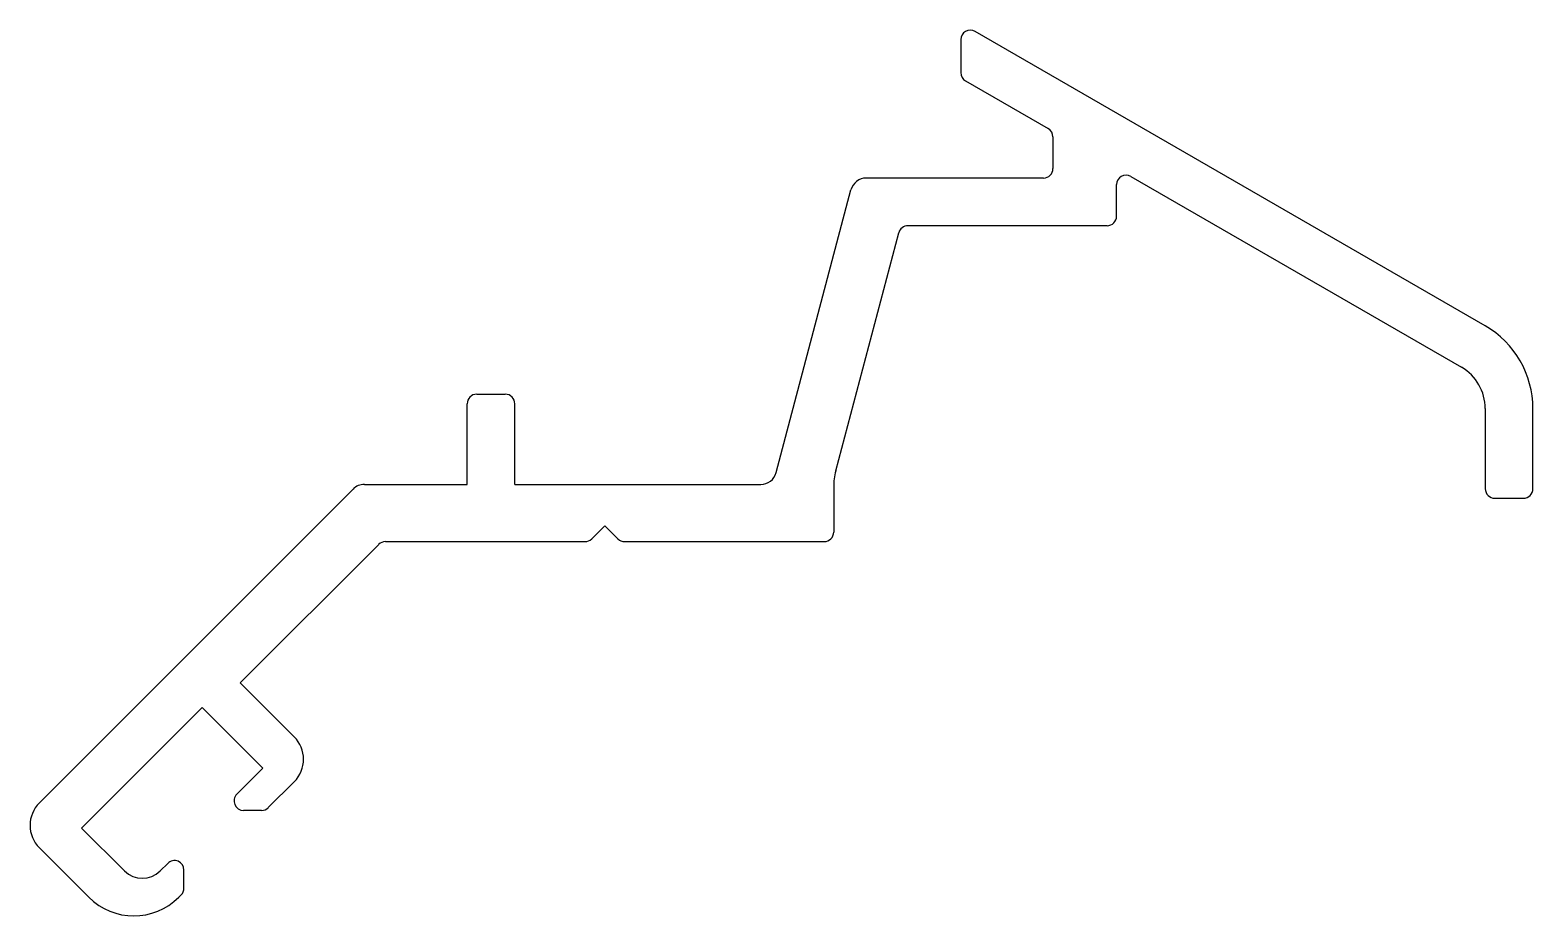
# Model space of a CAD drawing. Extents: x 1064 to 1111.3, y 2117 to 2144.9.
import ezdxf

# ---------------------------------------------------------------- set-up
doc = ezdxf.new("R2010")
doc.units = 0
doc.layers.get('0').update_dxf_attribs({"linetype": 'CONTINUOUS'})

msp = doc.modelspace()

# ---------------------------------------------------------------- linework, layer by layer
at = {"color": 0}
for p, q in [((1109.767, 2135.573), (1093.717, 2144.839)), ((1093.267, 2144.579), (1093.267, 2143.54)), ((1093.417, 2143.28), (1096.017, 2141.779)), ((1096.167, 2141.519), (1096.167, 2140.525)), ((1095.867, 2140.225), (1090.292, 2140.225)), ((1098.617, 2140.278), (1109.017, 2134.274)), ((1087.457, 2130.962), (1089.809, 2139.853)), ((1098.167, 2139.025), (1098.167, 2140.018)), ((1097.867, 2138.725), (1091.603, 2138.725)), ((1089.334, 2131.02), (1091.313, 2138.502)), ((1077.735, 2130.59), (1077.735, 2133.125)), ((1078.035, 2133.425), (1078.935, 2133.425)), ((1079.235, 2130.59), (1079.235, 2133.125)), ((1109.767, 2132.975), (1109.767, 2130.454)), ((1111.267, 2130.454), (1111.267, 2132.975)), ((1074.147, 2130.443), (1064.276, 2120.572)), ((1074.5, 2130.59), (1077.735, 2130.59)), ((1079.235, 2130.59), (1086.973, 2130.59)), ((1089.267, 2130.509), (1089.267, 2129.09)), ((1110.067, 2130.154), (1110.967, 2130.154)), ((1081.653, 2128.878), (1082.065, 2129.29)), ((1082.065, 2129.29), (1082.477, 2128.878)), ((1075.163, 2128.79), (1081.441, 2128.79)), ((1082.69, 2128.79), (1088.967, 2128.79)), ((1070.597, 2124.348), (1074.951, 2128.702)), ((1070.597, 2124.348), (1072.294, 2122.651)), ((1065.606, 2119.781), (1069.395, 2123.571)), ((1069.395, 2123.571), (1071.304, 2121.661)), ((1070.49, 2120.846), (1071.304, 2121.661)), ((1072.294, 2121.237), (1071.479, 2120.422)), ((1071.267, 2120.334), (1070.702, 2120.334)), ((1066.949, 2118.438), (1065.606, 2119.781)), ((1065.831, 2117.602), (1064.276, 2119.158)), ((1068.314, 2118.671), (1068.081, 2118.438)), ((1068.826, 2117.893), (1068.826, 2118.458)), ((1068.66, 2117.602), (1068.738, 2117.681))]:
    msp.add_line(p, q, dxfattribs=at)
for centre, radius, start, end in [((1093.567, 2144.579), 0.3, 60, 180), ((1093.567, 2143.54), 0.3, 180, 240), ((1095.867, 2141.519), 0.3, 0, 60), ((1090.292, 2139.725), 0.5, 90, 165.1795), ((1095.867, 2140.525), 0.3, 270, 0), ((1098.467, 2140.018), 0.3, 60, 180), ((1091.603, 2138.425), 0.3, 90, 165.1795), ((1097.867, 2139.025), 0.3, 270, 0), ((1108.267, 2132.975), 3, 360, 60), ((1108.267, 2132.975), 1.5, 0, 60), ((1078.035, 2133.125), 0.3, 90, 180), ((1078.935, 2133.125), 0.3, 0, 90), ((1086.973, 2131.09), 0.5, 270, 345.1795), ((1091.267, 2130.509), 2, 165.1795, 180), ((1074.5, 2130.09), 0.5, 90, 135), ((1110.067, 2130.454), 0.3, 180, 270), ((1110.967, 2130.454), 0.3, 270, 0), ((1075.163, 2128.49), 0.3, 90, 135), ((1081.441, 2129.09), 0.3, 270, 315), ((1082.69, 2129.09), 0.3, 225, 270), ((1088.967, 2129.09), 0.3, 270, 0), ((1071.587, 2121.944), 1, 315, 45), ((1070.702, 2120.634), 0.3, 135, 270), ((1064.983, 2119.865), 1, 135, 225), ((1071.267, 2120.634), 0.3, 270, 315), ((1067.515, 2119.003), 0.8, 225, 315), ((1068.526, 2118.458), 0.3, 360, 135), ((1068.526, 2117.893), 0.3, 315, 360), ((1067.246, 2119.017), 2, 225, 315)]:
    msp.add_arc(centre, radius, start, end, dxfattribs=at)

doc.saveas('drawing.dxf')
